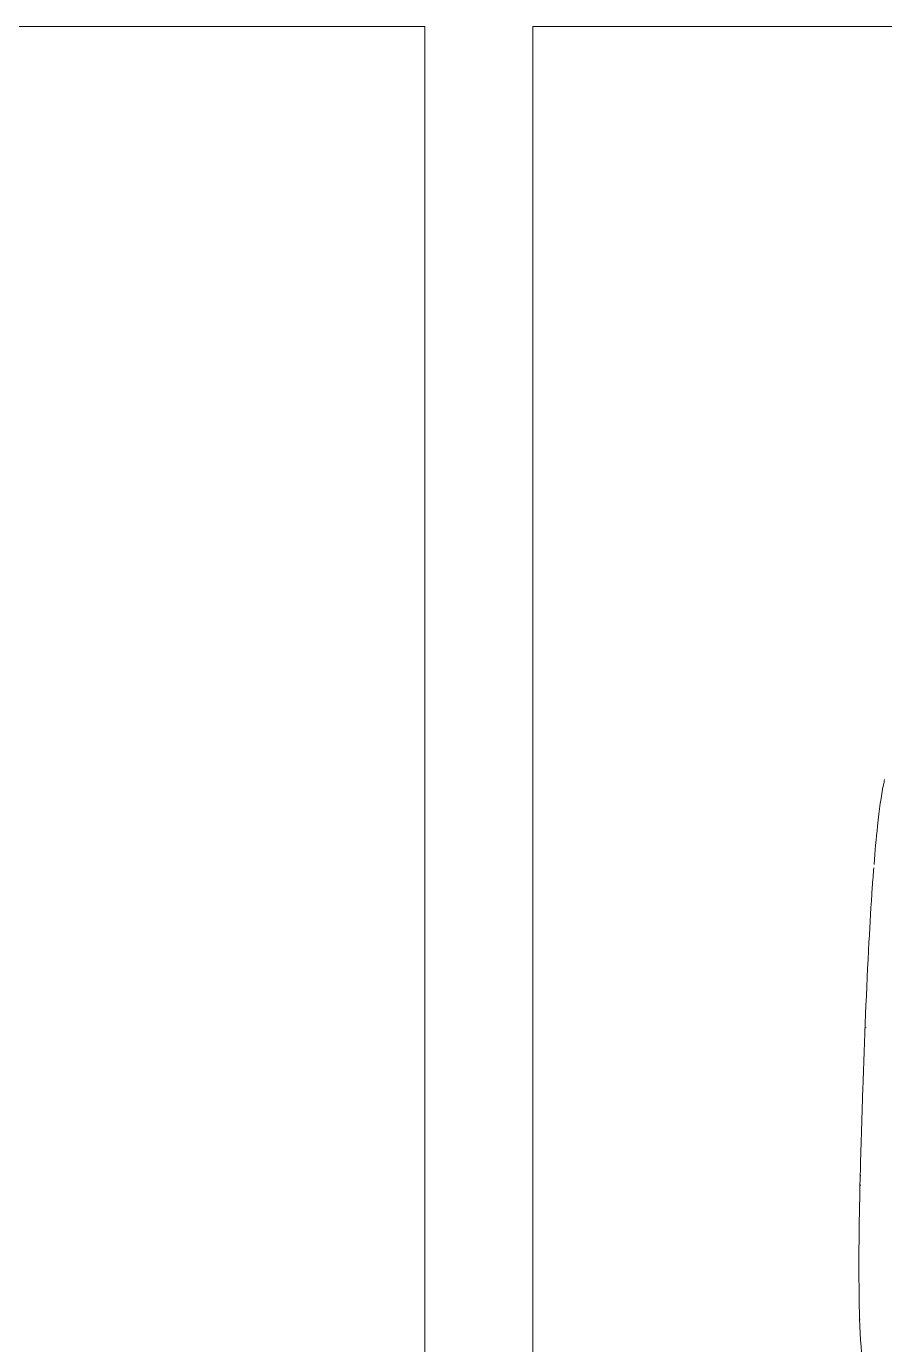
# Model space of a CAD drawing. Extents: x -1073 to 35213, y -1180 to 6950.
# Drawn here: x 32595.7 to 32695.2, y 694.6 to 847.5 of the extents above; entities that cross this region are included whole.
import ezdxf
from ezdxf.xclip import XClip

# ---------------------------------------------------------------- set-up
doc = ezdxf.new("R2010")
doc.units = 0
doc.header["$LTSCALE"] = 25
doc.header["$XCLIPFRAME"] = 0
doc.layers.get('0').update_dxf_attribs({"color": 9, "lineweight": 9})
doc.layers.add('04', color=9, linetype='Continuous', lineweight=9)
doc.layers.add('06D', color=9, linetype='Continuous', lineweight=9)

# ---------------------------------------------------------------- blocks, each defined once
blk = doc.blocks.new('p-araba-polo')
for points, degree, knots in [([(0.4758, -0.7941), (0.4779, -0.7946), (0.4931, -0.7978), (0.5106, -0.8003), (0.5297, -0.8023)], 3, [0, 0, 0, 0, 0.124213, 1, 1, 1, 1]), ([(0.578, -0.8067), (0.5852, -0.8073), (0.6136, -0.8094), (0.6943, -0.8142), (0.7938, -0.8181), (0.9022, -0.8216), (0.9869, -0.8238), (1.0486, -0.8241), (1.0808, -0.8236)], 3, [0, 0, 0, 0, 0.049552, 0.182368, 0.511137, 0.607099, 0.78604, 1, 1, 1, 1]), ([(0.5894, -0.8074), (0.5894, -0.8074), (0.5894, -0.8074), (0.5894, -0.8074), (0.5894, -0.8074), (0.5894, -0.8074), (0.5894, -0.8074), (0.5894, -0.8074), (0.5894, -0.8074), (0.5894, -0.8074), (0.5894, -0.8074), (0.5894, -0.8074), (0.5894, -0.8074), (0.5894, -0.8074), (0.5894, -0.8074)], 7, [0, 0, 0, 0, 0, 0, 0, 0, 1, 1, 1, 1, 1, 1, 1, 1, 1, 1, 1, 1, 1, 1, 1])]:
    blk.add_open_spline(points, degree=degree, knots=knots)
for points, degree in [([(0.5299, -0.8023), (0.5443, -0.8039), (0.5588, -0.8052), (0.5741, -0.8064)], 3), ([(0.7638, -0.8164), (0.7637, -0.8164), (0.7637, -0.8163), (0.7636, -0.8162), (0.7635, -0.8161), (0.7634, -0.8159)], 5), ([(0.7638, -0.8164), (0.7637, -0.8164), (0.7637, -0.8163), (0.7636, -0.8162), (0.7635, -0.8161), (0.7634, -0.8159)], 5), ([(0.9357, -0.8222), (0.9352, -0.8222), (0.9348, -0.8222), (0.9343, -0.8222)], 3), ([(0.9453, -0.8224), (0.9455, -0.8224), (0.9457, -0.8224), (0.9459, -0.8223), (0.9461, -0.8222), (0.9463, -0.8221)], 5), ([(0.9453, -0.8224), (0.9455, -0.8224), (0.9457, -0.8224), (0.9459, -0.8223), (0.9461, -0.8222), (0.9463, -0.8221)], 5), ([(1.0811, -0.8236), (1.0881, -0.8235), (1.0946, -0.8233), (1.1009, -0.8231)], 3), ([(1.1004, -0.8231), (1.1009, -0.8231), (1.1013, -0.8231), (1.1018, -0.8231), (1.1022, -0.823), (1.1026, -0.8229)], 5), ([(1.1026, -0.8229), (1.1022, -0.823), (1.1018, -0.8231), (1.1013, -0.8231), (1.1009, -0.8231), (1.1004, -0.8231)], 5), ([(1.1014, -0.8231), (1.1013, -0.8231), (1.1011, -0.8231), (1.101, -0.8231), (1.1008, -0.8231), (1.1007, -0.8231), (1.1006, -0.8231), (1.1004, -0.8231)], 7), ([(1.1004, -0.8231), (1.1008, -0.8231), (1.1011, -0.8231), (1.1015, -0.8231)], 3), ([(1.1009, -0.8231), (1.1242, -0.8223), (1.1443, -0.821), (1.1589, -0.8187)], 3)]:
    blk.add_open_spline(points, degree=degree)

msp = doc.modelspace()

# ---------------------------------------------------------------- linework, layer by layer
at = {"layer": '06D'}
for points in [[(32391.9, 847.5), (32641.9, 847.5), (32641.9, 347.5), (32391.9, 347.5)], [(32654.44, 847.5), (32904.44, 847.5), (32904.44, 347.5), (32654.44, 347.5)]]:
    msp.add_lwpolyline(points, close=True, dxfattribs=at)

# ---------------------------------------------------------------- block references
at = {"layer": '04'}
ref = msp.add_blockref('p-araba-polo', (32774.63, 807.74), dxfattribs=dict(at, xscale=100, yscale=100, zscale=100, rotation=270))
XClip(ref).set_block_clipping_path([(-0.0924763951, -0.9835002962), (4.0650970395, 0.9845199444)])

doc.saveas('drawing.dxf')
